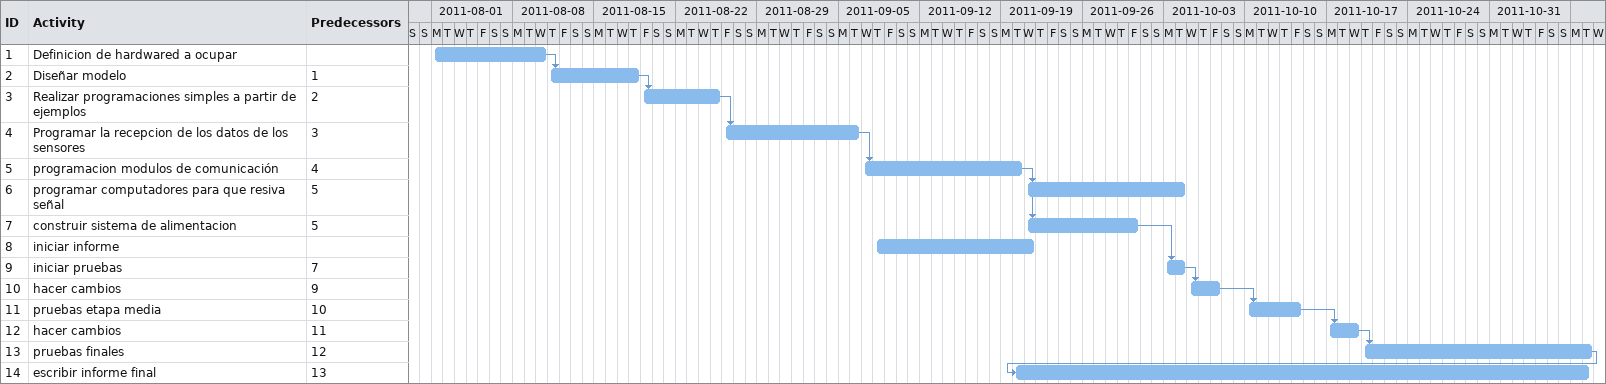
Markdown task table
| ID | Task | Start | Finish | Predecessors |
|---|---|---|---|---|
| 1 | Definicion de hardwared a ocupar | 2011-08-01 | 2011-08-10 |  |
| 2 | Diseñar modelo | 2011-08-11 | 2011-08-18 | 1 |
| 3 | Realizar programaciones simples a partir de ejemplos | 2011-08-19 | 2011-08-25 | 2 |
| 4 | Programar la recepcion de los datos de los sensores | 2011-08-26 | 2011-09-06 | 3 |
| 5 | programacion modulos de comunicación | 2011-09-07 | 2011-09-20 | 4 |
| 6 | programar computadores para que resiva señal | 2011-09-21 | 2011-10-04 | 5 |
| 7 | construir sistema de alimentacion | 2011-09-21 | 2011-09-30 | 5 |
| 8 | iniciar informe | 2011-09-08 | 2011-09-21 |  |
| 9 | iniciar pruebas | 2011-10-03 | 2011-10-04 | 7 |
| 10 | hacer cambios | 2011-10-05 | 2011-10-07 | 9 |
| 11 | pruebas etapa media | 2011-10-10 | 2011-10-14 | 10 |
| 12 | hacer cambios | 2011-10-17 | 2011-10-19 | 11 |
| 13 | pruebas finales | 2011-10-20 | 2011-11-08 | 12 |
| 14 | escribir informe final | 2011-09-20 | 2011-11-08 | 13 |
